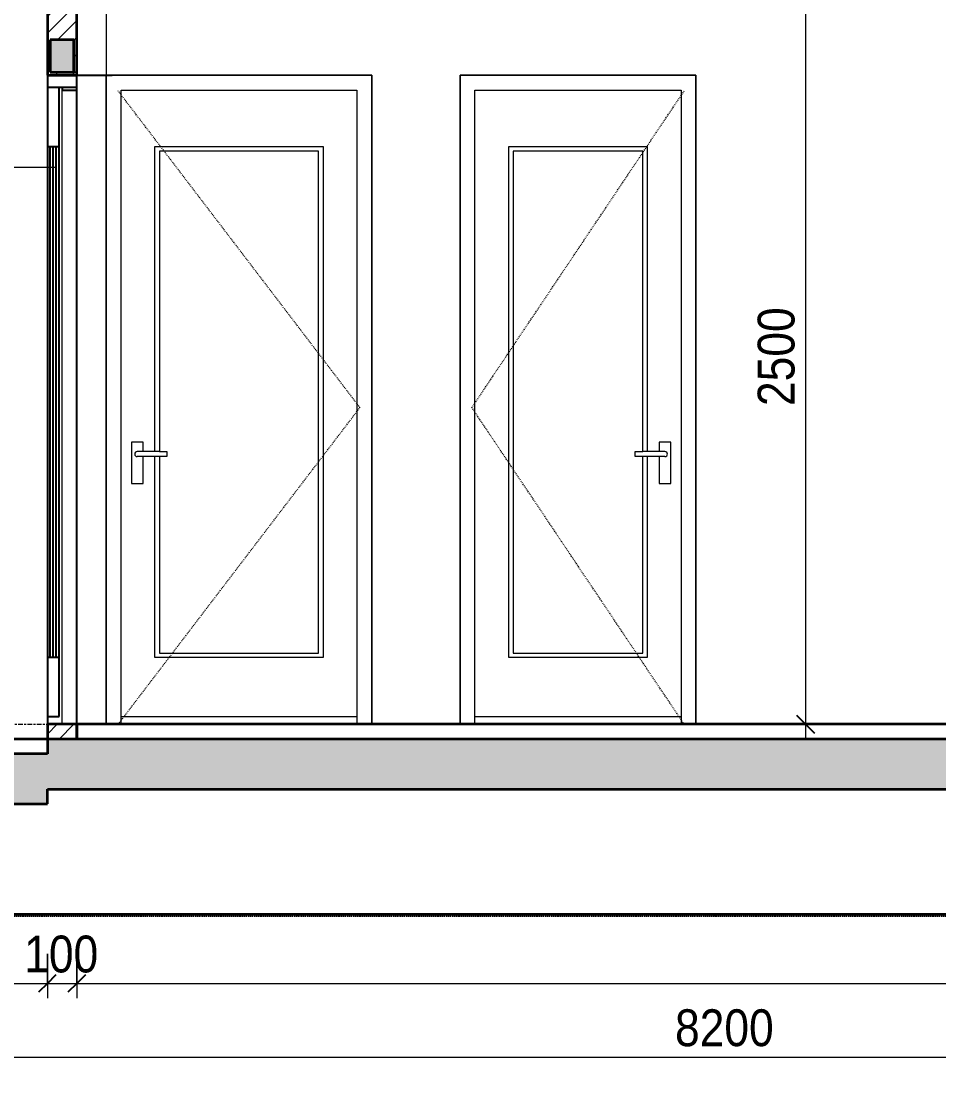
# Model space of a CAD drawing. Header units: millimetres. Extents: x 31444 to 224909, y 392 to 78637.
# Drawn here: x 101317 to 104430, y 1021 to 4584 of the extents above; entities that cross this region are included whole.
import ezdxf

# ---------------------------------------------------------------- set-up
doc = ezdxf.new("R2010")
doc.units = ezdxf.units.MM
for name, pattern in [('Centre', [31.75, 6.35, -4.7625, 15.875, -4.7625]), ('Dash', [6, 3, -3]), ('Hidden', [7.14375, 4.7625, -2.38125])]:
    doc.linetypes.add(name, pattern=pattern)
for name, color, linetype, lineweight in [('0-5', 130, 'Continuous', 5), ('A-ANNO-DIMS', 211, 'Continuous', 9), ('A-ANNO-DIMS-50', 211, 'Continuous', 9), ('A-CLNG-1', 250, 'Continuous', 35), ('A-CLNG-PATT-3', 13, 'Continuous', 18), ('A-DETL-GENF', 92, 'Continuous', 18), ('A-DETL-GENF-4', 9, 'Continuous', 18), ('A-DETL-GENF-5', 92, 'Hidden', 25), ('A-DETL-GENF-HDLN-1', 7, 'Dash', 18), ('A-DETL-MEDM', 33, 'Continuous', 35), ('A-DOOR', 31, 'Continuous', 18), ('A-DOOR-3', 7, 'Continuous', 18), ('A-DOOR-4', 50, 'Continuous', 25), ('A-DOOR-IDEN', 31, 'Continuous', 9), ('A-FLOR-FNSH-1', 250, 'Continuous', 35), ('A-FLOR-LEVL-2', 51, 'Centre', 9), ('A-WALL-2', 250, 'Continuous', 35), ('A-WALL-3', 7, 'Continuous', 18), ('A-WALL-PATT-1', 9, 'Continuous', 18), ('S-COLS-9', 7, 'Continuous', 18)]:
    doc.layers.add(name, color=color, linetype=linetype, lineweight=lineweight)
doc.styles.add('UTM Avo', font='', dxfattribs={"width": 0.9, "height": 125})
doc.styles.get('UTM Avo').set_extended_font_data('UTM Avo')
doc.dimstyles.new('1_Dim_chi_tiet_2_5', dxfattribs={"dimscale": 304.8, "dimtxt": 124.912619, "dimasz": 0.19685, "dimexe": 0.164042, "dimexo": 0.0625, "dimgap": 0.016404, "dimtad": 1, "dimdec": 0, "dimrnd": 5, "dimzin": 0, "dimdsep": 46, "dimtxsty": 'UTM Avo', "dimblk1": 'OBLIQUE', "dimblk2": 'OBLIQUE', "dimsah": 1, "dimcen": 0.09, "dimdle": 0.164042, "dimazin": 0, "dimtfac": 1, "dimtdec": 4, "dimtix": 1, "dimtmove": 0, "dimatfit": 3, "dimfxl": 0.328084, "dimfxlon": 1, "dimtvp": 1, "dimtolj": 1, "dimtzin": 0, "dimarcsym": 2})

# ---------------------------------------------------------------- blocks, each defined once
blk = doc.blocks.new('DOOR_CW_01 CANH MO-PANEL KINH - DIW_01-900x2200-CỬA GỖ VÂN LAMINATE-V88-TKCS_CĂN HỘ LOẠI 3 - MẶT CẮT 5')
at = {"layer": 'A-DETL-GENF-HDLN-1'}
for p, q in [((-67076.9, 3273.5), (-67896.9, 4347)), ((-67896.9, 2200), (-67076.9, 3273.5))]:
    blk.add_line(p, q, dxfattribs=at)
at = {"layer": 'A-DOOR-3'}
for p, q in [((-67036.9, 4400), (-67936.9, 4400)), ((-67936.9, 4400), (-67936.9, 2200)), ((-67036.9, 2200), (-67036.9, 4400)), ((-67886.9, 2200), (-67886.9, 4350)), ((-67886.9, 4350), (-67086.9, 4350)), ((-67086.9, 4350), (-67086.9, 2200)), ((-67771.9, 3124.5), (-67771.9, 4158)), ((-67771.9, 4158), (-67201.9, 4158)), ((-67216.9, 4143), (-67756.9, 4143)), ((-67756.9, 4143), (-67756.9, 3124.5)), ((-67216.9, 2441), (-67216.9, 4143)), ((-67201.9, 4158), (-67201.9, 2426)), ((-67812.2, 3156), (-67851.7, 3156)), ((-67851.7, 3156), (-67851.7, 3016)), ((-67812.2, 3124.5), (-67812.2, 3156)), ((-67756.9, 3124.5), (-67831.9, 3124.5)), ((-67756.9, 3107.5), (-67831.9, 3107.5)), ((-67812.2, 3016), (-67812.2, 3107.5)), ((-67771.9, 2426), (-67771.9, 3107.5)), ((-67756.9, 3124.5), (-67731.1, 3124.5)), ((-67756.9, 3107.5), (-67756.9, 2441)), ((-67731.1, 3107.5), (-67756.9, 3107.5)), ((-67731.1, 3124.5), (-67731.1, 3107.5)), ((-67851.7, 3016), (-67812.2, 3016)), ((-67201.9, 2426), (-67771.9, 2426)), ((-67756.9, 2441), (-67216.9, 2441)), ((-67886.9, 2226), (-67086.9, 2226))]:
    blk.add_line(p, q, dxfattribs=at)
for start, end in [(90, 180), (180, 270)]:
    blk.add_arc((-67831.9, 3116), 8.5, start, end, dxfattribs=at)
blk = doc.blocks.new('DOOR_CW_01 CANH MO-PANEL KINH - DIG_02-800x2200-CỬA NHÔM KÍNH-V89-TKCS_CĂN HỘ LOẠI 3 - MẶT CẮT 5')
at = {"layer": 'A-DETL-GENF-HDLN-1'}
for p, q in [((-66697.3, 3273.5), (-65977.3, 4347)), ((-65977.3, 2200), (-66697.3, 3273.5))]:
    blk.add_line(p, q, dxfattribs=at)
at = {"layer": 'A-DOOR-3'}
for p, q in [((-65937.3, 4400), (-66737.3, 4400)), ((-66737.3, 4400), (-66737.3, 2200)), ((-65937.3, 2200), (-65937.3, 4400)), ((-66687.3, 2200), (-66687.3, 4350)), ((-66687.3, 4350), (-65987.3, 4350)), ((-65987.3, 4350), (-65987.3, 2200)), ((-66572.3, 4158), (-66102.3, 4158)), ((-66572.3, 2426), (-66572.3, 4158)), ((-66117.3, 4143), (-66557.3, 4143)), ((-66557.3, 4143), (-66557.3, 2441)), ((-66117.3, 3124.5), (-66117.3, 4143)), ((-66102.3, 4158), (-66102.3, 3124.5)), ((-66062.1, 3156), (-66062.1, 3124.5)), ((-66022.6, 3156), (-66062.1, 3156)), ((-66022.6, 3016), (-66022.6, 3156)), ((-66143.2, 3124.5), (-66117.3, 3124.5)), ((-66143.2, 3107.5), (-66143.2, 3124.5)), ((-66117.3, 3107.5), (-66143.2, 3107.5)), ((-66042.3, 3124.5), (-66117.3, 3124.5)), ((-66117.3, 2441), (-66117.3, 3107.5)), ((-66042.3, 3107.5), (-66117.3, 3107.5)), ((-66102.3, 3107.5), (-66102.3, 2426)), ((-66062.1, 3107.5), (-66062.1, 3016)), ((-66062.1, 3016), (-66022.6, 3016)), ((-66102.3, 2426), (-66572.3, 2426)), ((-66557.3, 2441), (-66117.3, 2441)), ((-66687.3, 2226), (-65987.3, 2226))]:
    blk.add_line(p, q, dxfattribs=at)
for start, end in [(0, 90), (270, 360)]:
    blk.add_arc((-66042.3, 3116), 8.5, start, end, dxfattribs=at)
blk = doc.blocks.new('DOOR_CW_01 CANH MO-PANEL KINH - DIG_01-900x2200-CỬA NHÔM KÍNH-400860-TKCS_CĂN HỘ LOẠI 3 - MẶT CẮT 5')
at = {"layer": 'A-DOOR-3'}
for p, q in [((-68136.9, 4360), (-68136.9, 2200)), ((-68086.9, 2200), (-68086.9, 4350)), ((-68036.9, 4350), (-68036.9, 2200))]:
    blk.add_line(p, q, dxfattribs=at)
at = {"layer": 'A-DOOR-4'}
for p, q in [((-68136.9, 4400), (-68136.9, 2200)), ((-68136.9, 4400), (-67916.9, 4400)), ((-68136.9, 4400), (-68136.9, 2200)), ((-68036.9, 4400), (-68136.9, 4400)), ((-68136.9, 4400), (-68136.9, 4360)), ((-68036.9, 2200), (-68036.9, 4400)), ((-68036.9, 2200), (-68036.9, 4400)), ((-68036.9, 4350), (-68036.9, 4400)), ((-68136.9, 4360), (-68036.9, 4360)), ((-68136.9, 4360), (-68096.9, 4360)), ((-68136.9, 4360), (-68086.9, 4360)), ((-68096.9, 2226), (-68096.9, 4360)), ((-68086.9, 4360), (-68086.9, 4350)), ((-68086.9, 4350), (-68036.9, 4350)), ((-68136.9, 4158), (-68096.9, 4158)), ((-68126.9, 2426), (-68126.9, 4158)), ((-68116.9, 2426), (-68116.9, 4158)), ((-68106.9, 2426), (-68106.9, 4158)), ((-68096.9, 2426), (-68136.9, 2426)), ((-68136.9, 2226), (-68096.9, 2226))]:
    blk.add_line(p, q, dxfattribs=at)
blk = doc.blocks.new('NCV_TKTC_TANG 1_rvt-5-TKCS_CĂN HỘ LOẠI 3 - MẶT CẮT 5')
at = {"layer": 'A-WALL-PATT-1'}
h = blk.add_hatch(dxfattribs=at)
h.set_pattern_fill('FP_20', color=256, style=0, pattern_type=2)
h.set_pattern_definition([(45, (-71392.172, 15875), (-28.28427, 28.28427), [])])
h.paths.add_polyline_path([(-68036.9, 2150), (-68036.9, 2200), (-68136.9, 2200), (-68136.9, 2150), (-68086.9, 2150)])
h.paths.add_polyline_path([(-68126.9, 4400), (-68036.9, 4400), (-68036.9, 5150), (-68136.9, 5150), (-68136.9, 4400)])
h.paths.add_polyline_path([(-68046.9, 4410), (-68126.9, 4410), (-68126.9, 4520), (-68046.9, 4520), (-68046.9, 4415.8)])
at = {"layer": 'A-FLOR-FNSH-1'}
for p, q in [((-68036.9, 2200), (-68136.9, 2200)), ((-68136.9, 2200), (-68136.9, 2150)), ((-61961.9, 2200), (-68036.9, 2200)), ((-68036.9, 2200), (-68036.9, 2150)), ((-68036.9, 2150), (-68036.9, 2200)), ((-68136.9, 2150), (-69761.9, 2150))]:
    blk.add_line(p, q, dxfattribs=at)
at = {"layer": 'A-WALL-2'}
for p, q in [((-68136.9, 5150), (-68136.9, 4400)), ((-68036.9, 4400), (-68036.9, 5150)), ((-68136.9, 4400), (-68036.9, 4400)), ((-68036.9, 2200), (-68136.9, 2200)), ((-68136.9, 2200), (-68136.9, 2150)), ((-68036.9, 2150), (-68036.9, 2200))]:
    blk.add_line(p, q, dxfattribs=at)
at = {"layer": 'A-WALL-3'}
for p, q in [((-67936.9, 4400), (-67036.9, 4400)), ((-67936.9, 2300), (-67936.9, 4400)), ((-67036.9, 4400), (-67036.9, 2300)), ((-66737.3, 2300), (-66737.3, 4400)), ((-66737.3, 4400), (-65937.3, 4400)), ((-65937.3, 4400), (-65937.3, 2300)), ((-67936.9, 2200), (-67936.9, 2300)), ((-67036.9, 2300), (-67036.9, 2200)), ((-66737.3, 2200), (-66737.3, 2300)), ((-65937.3, 2300), (-65937.3, 2200))]:
    blk.add_line(p, q, dxfattribs=at)
at = {"layer": 'S-COLS-9'}
blk.add_line((-67936.9, 4700), (-67936.9, 2200), dxfattribs=at)
at = {"layer": 'A-DOOR'}
for name in ['DOOR_CW_01 CANH MO-PANEL KINH - DIG_01-900x2200-CỬA NHÔM KÍNH-400860-TKCS_CĂN HỘ LOẠI 3 - MẶT CẮT 5', 'DOOR_CW_01 CANH MO-PANEL KINH - DIW_01-900x2200-CỬA GỖ VÂN LAMINATE-V88-TKCS_CĂN HỘ LOẠI 3 - MẶT CẮT 5', 'DOOR_CW_01 CANH MO-PANEL KINH - DIG_02-800x2200-CỬA NHÔM KÍNH-V89-TKCS_CĂN HỘ LOẠI 3 - MẶT CẮT 5']:
    blk.add_blockref(name, (0, 0), dxfattribs=at)
blk = doc.blocks.new('BORDER VIEW - BORDER VIEW-3699863-TKCS_CĂN HỘ LOẠI 3 - MẶT CẮT 5')
at = {"layer": 'A-DETL-GENF-5'}
blk.add_line((-61351.9, 1550), (-70546.9, 1550), dxfattribs=at)
blk = doc.blocks.new('DIMBLOCK114-TKCS_CĂN HỘ LOẠI 3 - MẶT CẮT 5')
at = {"layer": 'A-ANNO-DIMS-50'}
for p, q in [((99606, 1171.5), (99606, 1021.5)), ((99606, 1071.5), (99606, 1171.5)), ((107806, 1171.5), (107806, 1021.5)), ((107806, 1071.5), (107806, 1171.5)), ((99556, 1071.5), (107856, 1071.5))]:
    blk.add_line(p, q, dxfattribs=at)
at = {"layer": 'A-ANNO-DIMS-50', "lineweight": 25}
for p, q in [((99606, 1071.5), (99576, 1041.5)), ((99606, 1071.5), (99636, 1101.5)), ((107806, 1071.5), (107776, 1041.5)), ((107806, 1071.5), (107836, 1101.5))]:
    blk.add_line(p, q, dxfattribs=at)
at = {"layer": 'A-ANNO-DIMS-50', "color": 0, "insert": (103534.8, 1233.9), "char_height": 125, "width": 410.824, "attachment_point": 1, "line_spacing_factor": 1.110334, "style": 'UTM Avo'}
blk.add_mtext('8200', dxfattribs=at)
blk = doc.blocks.new('_Oblique')
at = {"color": 0, "linetype": 'ByBlock', "lineweight": -2}
blk.add_line((-0.5, -0.5), (0.5, 0.5), dxfattribs=at)
blk = doc.blocks.new('DIMBLOCK116-TKCS_CĂN HỘ LOẠI 3 - MẶT CẮT 5')
at = {"layer": 'A-ANNO-DIMS-50'}
for p, q in [((99606, 1421.5), (99606, 1271.5)), ((99606, 1321.5), (99606, 1421.5)), ((101406, 1421.5), (101406, 1271.5)), ((101406, 1321.5), (101406, 1421.5)), ((99556, 1321.5), (101406, 1321.5))]:
    blk.add_line(p, q, dxfattribs=at)
at = {"layer": 'A-ANNO-DIMS-50', "lineweight": 25}
for p, q in [((99606, 1321.5), (99576, 1291.5)), ((99606, 1321.5), (99636, 1351.5)), ((101406, 1321.5), (101376, 1291.5)), ((101406, 1321.5), (101436, 1351.5))]:
    blk.add_line(p, q, dxfattribs=at)
at = {"layer": 'A-ANNO-DIMS-50', "color": 0, "insert": (100334.8, 1483.9), "char_height": 125, "width": 410.824, "attachment_point": 1, "line_spacing_factor": 1.110334, "style": 'UTM Avo'}
blk.add_mtext('1800', dxfattribs=at)
blk = doc.blocks.new('DIMBLOCK117-TKCS_CĂN HỘ LOẠI 3 - MẶT CẮT 5')
at = {"layer": 'A-ANNO-DIMS-50'}
for p, q in [((101406, 1421.5), (101406, 1271.5)), ((101406, 1321.5), (101406, 1421.5)), ((101506, 1421.5), (101506, 1271.5)), ((101506, 1321.5), (101506, 1421.5)), ((101406, 1321.5), (101506, 1321.5))]:
    blk.add_line(p, q, dxfattribs=at)
at = {"layer": 'A-ANNO-DIMS-50', "lineweight": 25}
for p, q in [((101406, 1321.5), (101376, 1291.5)), ((101406, 1321.5), (101436, 1351.5)), ((101506, 1321.5), (101476, 1291.5)), ((101506, 1321.5), (101536, 1351.5))]:
    blk.add_line(p, q, dxfattribs=at)
at = {"layer": 'A-ANNO-DIMS-50', "color": 0, "insert": (101327.6, 1483.9), "char_height": 125, "width": 308.118, "attachment_point": 1, "line_spacing_factor": 1.110334, "style": 'UTM Avo'}
blk.add_mtext('100', dxfattribs=at)
blk = doc.blocks.new('DIMBLOCK118-TKCS_CĂN HỘ LOẠI 3 - MẶT CẮT 5')
at = {"layer": 'A-ANNO-DIMS-50'}
for p, q in [((101506, 1421.5), (101506, 1271.5)), ((101506, 1321.5), (101506, 1421.5)), ((107806, 1421.5), (107806, 1271.5)), ((107806, 1321.5), (107806, 1421.5)), ((101506, 1321.5), (107856, 1321.5))]:
    blk.add_line(p, q, dxfattribs=at)
at = {"layer": 'A-ANNO-DIMS-50', "lineweight": 25}
for p, q in [((101506, 1321.5), (101476, 1291.5)), ((101506, 1321.5), (101536, 1351.5)), ((107806, 1321.5), (107776, 1291.5)), ((107806, 1321.5), (107836, 1351.5))]:
    blk.add_line(p, q, dxfattribs=at)
at = {"layer": 'A-ANNO-DIMS-50', "color": 0, "insert": (104484.8, 1483.9), "char_height": 125, "width": 410.824, "attachment_point": 1, "line_spacing_factor": 1.110334, "style": 'UTM Avo'}
blk.add_mtext('6300', dxfattribs=at)
blk = doc.blocks.new('DIMBLOCK121-TKCS_CĂN HỘ LOẠI 3 - MẶT CẮT 5')
at = {"layer": 'A-ANNO-DIMS-50'}
for p, q in [((103977.4, 4750), (103977.4, 2150)), ((104077.4, 4700), (103927.4, 4700)), ((103977.4, 4700), (104077.4, 4700)), ((104077.4, 2200), (103927.4, 2200)), ((103977.4, 2200), (104077.4, 2200))]:
    blk.add_line(p, q, dxfattribs=at)
at = {"layer": 'A-ANNO-DIMS-50', "lineweight": 25}
for p, q in [((103977.4, 4700), (103947.4, 4730)), ((103977.4, 4700), (104007.4, 4670)), ((103977.4, 2200), (103947.4, 2230)), ((103977.4, 2200), (104007.4, 2170))]:
    blk.add_line(p, q, dxfattribs=at)
at = {"layer": 'A-ANNO-DIMS-50', "color": 0, "insert": (103815.1, 3278.8), "char_height": 125, "width": 410.824, "attachment_point": 1, "rotation": 90, "line_spacing_factor": 1.110334, "style": 'UTM Avo'}
blk.add_mtext('2500', dxfattribs=at)

msp = doc.modelspace()

# ---------------------------------------------------------------- hatches: boundary and pattern name
at = {"layer": 'A-CLNG-PATT-3'}
h = msp.add_hatch(dxfattribs=at)
h.set_pattern_fill('FP_21', color=256, style=0, pattern_type=2)
h.set_pattern_definition([(0, (98150.75, 15875), (406.4, 101.6), [16.764, -288.036, 16.764, -288.036, -1625.6]), (0, (98150.75, 15875), (406.4, 101.6), [-609.6, 16.764, -592.836, 16.764, -288.036, -711.2]), (0, (98150.75, 15875), (406.4, 101.6), [-1524, 16.764, -186.436, 16.764, -491.236]), (120, (98303.15, 15925.8), (-291.1882, 301.1527), [16.764, -288.036, 16.764, -288.036, -1625.6]), (120, (98303.15, 15925.8), (-291.1882, 301.1527), [-609.6, 16.764, -592.836, 16.764, -288.036, -711.2]), (120, (98303.15, 15925.8), (-291.1882, 301.1527), [-1524, 16.764, -186.436, 16.764, -491.236]), (240, (98353.95, 16129), (-115.2118, -402.7527), [16.764, -288.036, 16.764, -288.036, -1625.6]), (240, (98353.95, 16129), (-115.2118, -402.7527), [-609.6, 16.764, -592.836, 16.764, -288.036, -711.2]), (240, (98353.95, 16129), (-115.2118, -402.7527), [-1524, 16.764, -186.436, 16.764, -491.236])])
h.paths.add_polyline_path([(108191.1, 1550), (108229.1, 1555), (108031, 1555), (108031, 1550)])
h.paths.add_polyline_path([(98996, 1550), (99431, 1550), (99431, 1555), (98958, 1555), (98965.2, 1554.1)])
h.paths.add_polyline_path([(99781, 1550), (107581, 1550), (107581, 1555), (99781, 1555), (99781, 1553.9)])
at = {"layer": 'A-DETL-GENF-4'}
h = msp.add_hatch(dxfattribs=at)
h.set_pattern_fill('FP_19', color=256, style=0, pattern_type=2)
h.set_pattern_definition([(50, (98150.75, 15875), (364.368, -31.8783), [38.1, -419.1]), (355, (98150.75, 15875), (-70.486, 382.113), [30.48, -335.28]), (100.451, (98181.1, 15872.34), (293.885, 350.2334), [32.38, -356.18]), (46.184, (98150.75, 15976.6), (542.158, -84.086), [57.15, -628.65]), (96.636, (98195.93, 15969.6), (474.805, 494.855), [48.57, -534.27]), (351.184, (98150.75, 15976.6), (474.81, 494.85), [45.72, -502.92]), (21, (98201.55, 15951.2), (303.2285, -204.5305), [38.1, -419.1]), (326, (98201.55, 15951.2), (123.604, 368.376), [30.48, -335.28]), (71.451, (98226.82, 15934.16), (426.834, 163.843), [32.38, -356.18]), (37.5, (98150.75, 15875), (6.1766, 169.1102), [3.353, -327.863, 3.353, -337.007, -336.55]), (37.5, (98150.75, 15875), (6.1766, 169.1102), [-671.576, 3.353, -333.197]), (7.5, (98150.75, 15875), (133.6389, 200.3615), [3.353, -190.703, 3.353, -320.243, -128.27]), (7.5, (98150.75, 15875), (133.6389, 200.3615), [-517.652, 3.353, -124.917]), (327.5, (98037.47, 15875), (271.1818, -11.4584), [3.353, -123.647, 3.353, -392.887, -525.78]), (327.5, (98037.47, 15875), (271.1818, -11.4584), [-523.24, 3.353, -522.427]), (317.5, (97986.67, 15875), (296.2585, 50.853), [3.353, -161.747, 3.353, -259.791, -373.38]), (317.5, (97986.67, 15875), (296.2585, 50.853), [-428.244, 3.353, -370.027]), (45, (98150.75, 15875), (-125.7236, 125.7236), []), (45, (98150.75, 16065.5), (-125.7236, 125.7236), [])])
h.paths.add_polyline_path([(104506, 1750), (104706, 1750), (104706, 1980), (107581, 1980), (107581, 1930), (108341.1, 1930), (108341.1, 2100), (108031, 2100), (108031, 2150), (101406, 2150), (101406, 2100), (99707.6, 2100), (99707.6, 2150), (98846, 2150), (98846, 1980), (99707.6, 1980), (99707.6, 1930), (101406, 1930), (101406, 1980), (104506, 1980), (104506, 1930)])
h.paths.add_polyline_path([(101416, 4410), (101496, 4410), (101496, 4520), (101416, 4520), (101416, 4427.3)])
h.paths.add_polyline_path([(101445.3, 5150), (101606, 5150), (101606, 5380), (104506, 5380), (104506, 5150), (104706, 5150), (104706, 5385), (107581, 5385), (107581, 5330), (108341.1, 5330), (108341.1, 5500), (107981, 5500), (107981, 5550), (101406, 5550), (101406, 5500), (99707.6, 5500), (99707.6, 5550), (98846, 5550), (98846, 5380), (99707.6, 5380), (99707.6, 5330), (101406, 5330), (101406, 5150), (101429.5, 5150)])

# ---------------------------------------------------------------- linework, layer by layer
at = {"layer": 'A-CLNG-1'}
msp.add_line((108229.1, 1555), (98958, 1555), dxfattribs=at)
at = {"layer": 'A-DETL-MEDM'}
for p, q in [((101496, 4520), (101416, 4520)), ((101416, 4520), (101416, 4410)), ((101496, 4410), (101496, 4520)), ((101416, 4410), (101496, 4410)), ((108031, 2150), (101406, 2150)), ((101406, 2150), (101406, 2100)), ((101406, 2100), (99707.6, 2100)), ((101406, 1930), (101406, 1980)), ((101406, 1980), (104506, 1980)), ((99707.6, 1930), (101406, 1930))]:
    msp.add_line(p, q, dxfattribs=at)
at = {"layer": 'A-DOOR-IDEN'}
msp.add_line((101436.7, 4087.9), (101171.7, 4087.9), dxfattribs=at)
at = {"layer": 'A-FLOR-LEVL-2'}
msp.add_line((98311.2, 2200), (108933.2, 2200), dxfattribs=at)

# ---------------------------------------------------------------- block references
at = {"layer": '0-5'}
msp.add_blockref('NCV_TKTC_TANG 1_rvt-5-TKCS_CĂN HỘ LOẠI 3 - MẶT CẮT 5', (169542.9, 0), dxfattribs=at)
at = {"layer": 'A-DETL-GENF'}
msp.add_blockref('BORDER VIEW - BORDER VIEW-3699863-TKCS_CĂN HỘ LOẠI 3 - MẶT CẮT 5', (169542.9, 0), dxfattribs=at)

# ---------------------------------------------------------------- dimensions: what is measured, and where the dimension line sits
at = {"layer": 'A-ANNO-DIMS'}
dim = msp.add_linear_dim(base=(103977.4, 2200), p1=(104077.4, 4700), p2=(104077.4, 2200), angle=90, dimstyle='1_Dim_chi_tiet_2_5', override={"dimpost": '<>', "dimfxl": 2500}, dxfattribs=at)
dim.commit()
dim.dimension.update_dxf_attribs({"geometry": 'DIMBLOCK121-TKCS_CĂN HỘ LOẠI 3 - MẶT CẮT 5', "text_midpoint": (103907.8, 3450)})
for base, p1, p2, override, picture, middle in [((101406, 1321.5), (99606, 1421.5), (101406, 1421.5), {"dimpost": '<>', "dimfxl": 1800}, 'DIMBLOCK116-TKCS_CĂN HỘ LOẠI 3 - MẶT CẮT 5', (100506, 1391.2)), ((101506, 1321.5), (101406, 1421.5), (101506, 1421.5), {"dimpost": '<>', "dimfxl": 100}, 'DIMBLOCK117-TKCS_CĂN HỘ LOẠI 3 - MẶT CẮT 5', (101456, 1391.2)), ((107806, 1321.5), (101506, 1421.5), (107806, 1421.5), {"dimpost": '<>', "dimfxl": 6300}, 'DIMBLOCK118-TKCS_CĂN HỘ LOẠI 3 - MẶT CẮT 5', (104656, 1391.2)), ((107806, 1071.5), (99606, 1171.5), (107806, 1171.5), {"dimpost": '<>', "dimfxl": 8200}, 'DIMBLOCK114-TKCS_CĂN HỘ LOẠI 3 - MẶT CẮT 5', (103706, 1141.2))]:
    dim = msp.add_linear_dim(base=base, p1=p1, p2=p2, dimstyle='1_Dim_chi_tiet_2_5', override=override, dxfattribs=at)
    dim.commit()
    dim.dimension.update_dxf_attribs({"geometry": picture, "text_midpoint": middle})

doc.saveas('drawing.dxf')
